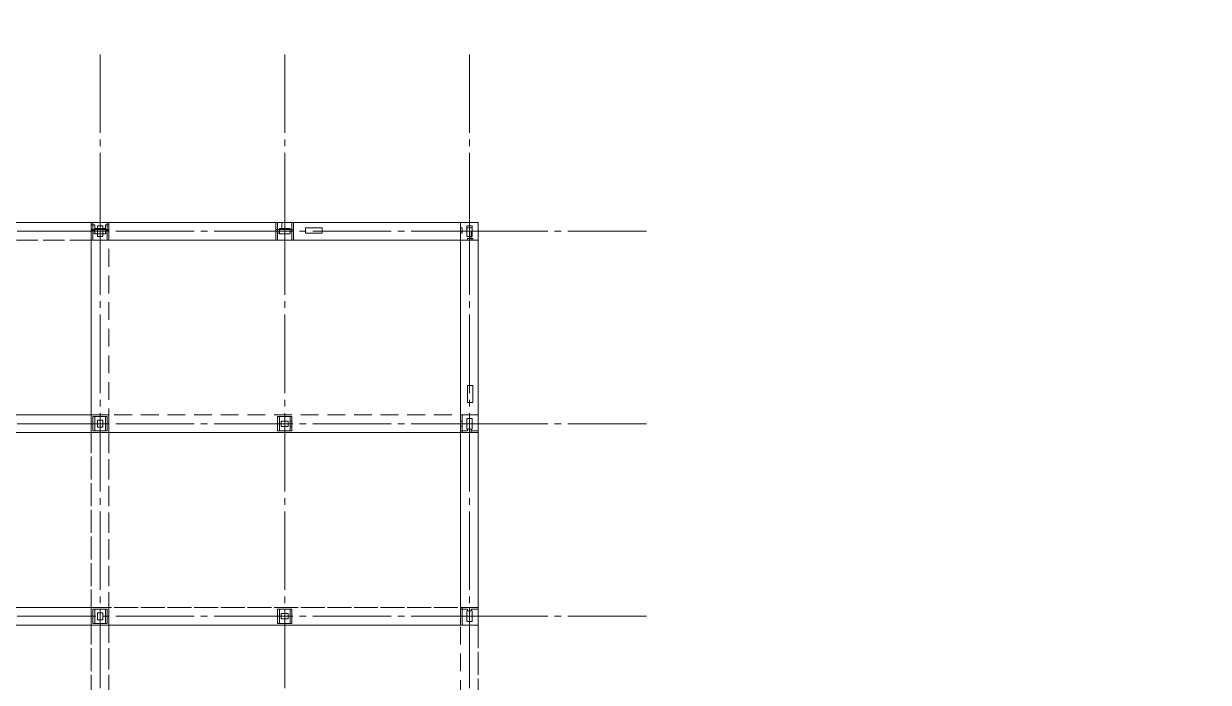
# Model space of a CAD drawing. Header units: millimetres. Extents: x 0 to 10500, y 0 to 297.
# Drawn here: x 1006.1 to 1273, y 148.5 to 297 of the extents above; entities that cross this region are included whole.
import ezdxf

# ---------------------------------------------------------------- set-up
doc = ezdxf.new("R2010")
doc.units = ezdxf.units.MM
for name, pattern in [('K5LT_AXLED', [22.1875, 17.6875, -1.5, 1.5, -1.5]), ('K5LT_DASHED', [6, 4, -2]), ('K5LT_THIN', [0])]:
    doc.linetypes.add(name, pattern=pattern)
doc.layers.add('Системный слой', color=7, linetype='Continuous')

# ---------------------------------------------------------------- blocks, each defined once
blk = doc.blocks.new('U200')
at = {"layer": 'Системный слой', "color": 30, "linetype": 'K5LT_AXLED', "lineweight": 18}
for p, q in [((915.91, 163.4), (1106.51, 163.4)), ((1106.51, 163.4), (1146.51, 163.4))]:
    blk.add_line(p, q, dxfattribs=at)
blk = doc.blocks.new('U201')
at = {"layer": 'Системный слой', "color": 30, "linetype": 'K5LT_AXLED', "lineweight": 18}
for p, q in [((915.91, 206.8), (1106.51, 206.8)), ((1106.51, 206.8), (1146.51, 206.8))]:
    blk.add_line(p, q, dxfattribs=at)
blk = doc.blocks.new('U202')
at = {"layer": 'Системный слой', "color": 30, "linetype": 'K5LT_AXLED', "lineweight": 18}
for p, q in [((915.91, 250.2), (1106.51, 250.2)), ((1106.51, 250.2), (1146.51, 250.2))]:
    blk.add_line(p, q, dxfattribs=at)
blk = doc.blocks.new('U206')
at = {"layer": 'Системный слой', "color": 30, "linetype": 'K5LT_AXLED', "lineweight": 18}
for p, q in [((1023.31, 250.2), (1023.31, 290.2)), ((1023.31, 58.4), (1023.31, 250.2))]:
    blk.add_line(p, q, dxfattribs=at)
blk = doc.blocks.new('U207')
at = {"layer": 'Системный слой', "color": 30, "linetype": 'K5LT_AXLED', "lineweight": 18}
for p, q in [((1064.91, 250.2), (1064.91, 290.2)), ((1064.91, 58.4), (1064.91, 250.2))]:
    blk.add_line(p, q, dxfattribs=at)
blk = doc.blocks.new('U208')
at = {"layer": 'Системный слой', "color": 30, "linetype": 'K5LT_AXLED', "lineweight": 18}
for p, q in [((1106.51, 250.2), (1106.51, 290.2)), ((1106.51, 58.4), (1106.51, 250.2))]:
    blk.add_line(p, q, dxfattribs=at)
blk = doc.blocks.new('U196')
at = {"layer": 'Системный слой'}
for name in ['U206', 'U207', 'U208', 'U202', 'U201', 'U200']:
    blk.add_blockref(name, (0, 0), dxfattribs=at)
blk = doc.blocks.new('U277')
at = {"layer": 'Системный слой', "color": 7, "linetype": 'K5LT_DASHED', "lineweight": 18}
for p, q in [((1104.51, 252.2), (917.91, 252.2)), ((983.71, 252.2), (1021.31, 252.2)), ((1021.31, 248.2), (1021.31, 252.2)), ((1021.31, 252.2), (1025.31, 252.2)), ((1025.31, 252.2), (1021.31, 252.2)), ((1021.31, 208.8), (1021.31, 252.2)), ((1021.31, 252.2), (1021.31, 56.4)), ((1025.31, 252.2), (1025.31, 248.2)), ((1108.51, 252.2), (1025.31, 252.2)), ((1025.31, 252.2), (1025.31, 208.8)), ((1025.31, 252.2), (1025.31, 56.4)), ((1069.59, 251), (1069.59, 249.8)), ((1069.59, 251), (1073.34, 251)), ((1073.34, 249.8), (1073.34, 251)), ((1104.51, 252.2), (1104.51, 248.2)), ((1104.51, 252.2), (1108.51, 252.2)), ((1104.51, 248.2), (1104.51, 252.2)), ((1104.51, 252.2), (1108.51, 252.2)), ((1104.51, 127), (1104.51, 252.2)), ((1107.11, 251), (1105.91, 251)), ((1105.91, 251), (1105.91, 249)), ((1107.11, 251), (1107.11, 249)), ((1108.51, 248.2), (1108.51, 252.2)), ((1108.51, 84.2), (1108.51, 252.2)), ((1108.51, 248.2), (1108.51, 252.2)), ((1104.51, 248.2), (917.91, 248.2)), ((1021.31, 248.2), (983.71, 248.2)), ((1021.31, 248.2), (1025.31, 248.2)), ((1022.11, 250.8), (1022.11, 249.6)), ((1022.11, 250.8), (1024.51, 250.8)), ((1022.11, 249.6), (1024.51, 249.6)), ((1024.51, 249.6), (1024.51, 250.8)), ((1108.51, 248.2), (1025.31, 248.2)), ((1063.71, 250.8), (1063.71, 249.6)), ((1063.71, 250.8), (1066.11, 250.8)), ((1063.71, 249.6), (1066.11, 249.6)), ((1066.11, 249.6), (1066.11, 250.8)), ((1069.59, 249.8), (1073.34, 249.8)), ((1104.51, 248.2), (1108.51, 248.2)), ((1104.51, 208.8), (1104.51, 248.2)), ((1104.51, 248.2), (1108.51, 248.2)), ((1105.91, 249), (1107.11, 249)), ((1108.51, 248.2), (1108.51, 208.8)), ((1107.31, 215.43), (1106.11, 215.43)), ((1106.11, 211.57), (1106.11, 215.43)), ((1107.31, 215.43), (1107.31, 211.57)), ((1107.31, 211.57), (1106.11, 211.57)), ((1108.51, 208.8), (913.91, 208.8)), ((1021.31, 208.8), (983.71, 208.8)), ((1021.31, 204.8), (1021.31, 208.8)), ((1021.31, 208.8), (1025.31, 208.8)), ((1021.31, 204.8), (1021.31, 208.8)), ((1021.31, 208.8), (1025.31, 208.8)), ((1025.31, 204.8), (1025.31, 208.8)), ((1108.51, 208.8), (1025.31, 208.8)), ((1025.31, 204.8), (1025.31, 208.8)), ((1104.51, 208.8), (1108.51, 208.8)), ((1104.51, 204.8), (1104.51, 208.8)), ((1108.51, 204.8), (1108.51, 208.8)), ((1108.51, 204.8), (1108.51, 208.8)), ((1022.71, 206), (1022.71, 207.6)), ((1022.71, 207.6), (1023.91, 207.6)), ((1022.71, 206), (1023.91, 206)), ((1023.91, 207.6), (1023.91, 206)), ((1064.11, 206.2), (1064.11, 207.4)), ((1064.11, 207.4), (1065.71, 207.4)), ((1064.11, 206.2), (1065.71, 206.2)), ((1065.71, 207.4), (1065.71, 206.2)), ((1107.11, 208), (1105.91, 208)), ((1105.91, 208), (1105.91, 205.6)), ((1105.91, 205.6), (1107.11, 205.6)), ((1107.11, 208), (1107.11, 205.6)), ((913.91, 204.8), (1108.51, 204.8)), ((983.71, 204.8), (1021.31, 204.8)), ((1021.31, 204.8), (1025.31, 204.8)), ((1025.31, 204.8), (1021.31, 204.8)), ((1021.31, 165.4), (1021.31, 204.8)), ((1025.31, 204.8), (1108.51, 204.8)), ((1025.31, 204.8), (1025.31, 165.4)), ((1108.51, 204.8), (1104.51, 204.8)), ((1104.51, 165.4), (1104.51, 204.8)), ((1108.51, 204.8), (1108.51, 165.4)), ((913.91, 165.4), (1108.51, 165.4)), ((983.71, 165.4), (1021.31, 165.4)), ((1021.31, 165.4), (1021.31, 161.4)), ((1021.31, 165.4), (1025.31, 165.4)), ((1021.31, 161.4), (1021.31, 165.4)), ((1021.31, 165.4), (1025.31, 165.4)), ((1022.71, 162.6), (1022.71, 164.2)), ((1022.71, 164.2), (1023.91, 164.2)), ((1023.91, 164.2), (1023.91, 162.6)), ((1025.31, 161.4), (1025.31, 165.4)), ((1108.51, 165.4), (1025.31, 165.4)), ((1025.31, 161.4), (1025.31, 165.4)), ((1064.11, 164), (1064.11, 162.8)), ((1064.11, 164), (1065.71, 164)), ((1064.11, 162.8), (1065.71, 162.8)), ((1065.71, 162.8), (1065.71, 164)), ((1108.51, 165.4), (1104.51, 165.4)), ((1104.51, 161.4), (1104.51, 165.4)), ((1107.11, 164.6), (1105.91, 164.6)), ((1105.91, 164.6), (1105.91, 162.2)), ((1107.11, 164.6), (1107.11, 162.2)), ((1108.51, 161.4), (1108.51, 165.4)), ((1108.51, 161.4), (1108.51, 165.4)), ((913.91, 161.4), (1108.51, 161.4)), ((983.71, 161.4), (1021.31, 161.4)), ((1021.31, 161.4), (1025.31, 161.4)), ((1025.31, 161.4), (1021.31, 161.4)), ((1021.31, 127), (1021.31, 161.4)), ((1022.71, 162.6), (1023.91, 162.6)), ((1025.31, 161.4), (1108.51, 161.4)), ((1025.31, 161.4), (1025.31, 127)), ((1108.51, 161.4), (1104.51, 161.4)), ((1104.51, 127), (1104.51, 161.4)), ((1105.91, 162.2), (1107.11, 162.2)), ((1108.51, 161.4), (1108.51, 127))]:
    blk.add_line(p, q, dxfattribs=at)
blk = doc.blocks.new('U278')
at = {"layer": 'Системный слой', "color": 7, "linetype": 'K5LT_THIN', "lineweight": 18}
for p, q in [((1021.31, 251.68), (1021.31, 252.2)), ((1021.71, 252.2), (1021.31, 252.2)), ((1021.31, 252.2), (1021.31, 248.2)), ((1021.31, 252.2), (1025.31, 252.2)), ((1021.31, 252.2), (1024.91, 252.2)), ((1022.11, 251.68), (1021.31, 251.68)), ((1021.31, 251.68), (1021.71, 251.68)), ((1021.71, 251.68), (1021.71, 252.2)), ((1021.71, 250.2), (1021.71, 252.2)), ((1021.71, 252.2), (1024.91, 252.2)), ((1021.71, 250.6), (1021.71, 252.2)), ((1021.71, 251.68), (1022.11, 251.68)), ((1021.71, 251.68), (1021.71, 250.6)), ((1022.11, 250.44), (1022.11, 251.68)), ((1022.11, 251.68), (1022.11, 250.6)), ((1023.91, 251.4), (1022.71, 251.4)), ((1022.71, 249), (1022.71, 251.4)), ((1023.91, 251.4), (1023.91, 249)), ((1024.51, 250.44), (1024.51, 251.68)), ((1024.51, 251.68), (1025.31, 251.68)), ((1024.51, 251.68), (1024.51, 250.6)), ((1024.51, 251.68), (1024.91, 251.68)), ((1024.91, 251.68), (1024.91, 252.2)), ((1024.91, 250.2), (1024.91, 252.2)), ((1024.91, 250.6), (1024.91, 252.2)), ((1025.31, 252.2), (1024.91, 252.2)), ((1024.91, 251.68), (1024.91, 250.6)), ((1024.91, 251.68), (1025.31, 251.68)), ((1025.31, 251.68), (1025.31, 252.2)), ((1025.31, 248.2), (1025.31, 252.2)), ((1062.91, 250.6), (1062.91, 252.2)), ((1062.91, 250.2), (1062.91, 252.2)), ((1066.91, 252.2), (1062.91, 252.2)), ((1063.31, 252.2), (1062.91, 252.2)), ((1062.91, 252.2), (1062.91, 248.2)), ((1062.91, 252.2), (1064.23, 252.2)), ((1063.31, 250.6), (1063.31, 252.2)), ((1063.31, 250.2), (1063.31, 252.2)), ((1066.91, 252.2), (1063.31, 252.2)), ((1063.31, 252.2), (1066.51, 252.2)), ((1064.23, 250.6), (1064.23, 252.2)), ((1066.51, 250.2), (1066.51, 252.2)), ((1066.91, 250.6), (1066.91, 252.2)), ((1066.91, 250.2), (1066.91, 252.2)), ((1066.91, 248.2), (1066.91, 252.2)), ((1108.51, 252.2), (1104.51, 252.2)), ((1104.51, 252.2), (1104.51, 250.2)), ((1104.51, 252.2), (1104.51, 248.2)), ((1104.51, 251), (1104.91, 251)), ((1104.51, 251), (1104.51, 249.8)), ((1104.91, 251), (1104.91, 249.8)), ((1105.91, 249), (1105.91, 251.4)), ((1105.91, 251.4), (1107.11, 251.4)), ((1105.91, 249), (1105.91, 251)), ((1105.91, 251), (1107.11, 251)), ((1107.11, 249), (1107.11, 251.4)), ((1107.11, 249), (1107.11, 251)), ((1108.51, 252.2), (1108.51, 248.2)), ((1021.31, 250.44), (1021.31, 250.6)), ((1021.31, 250.6), (1022.11, 250.6)), ((1022.11, 250.44), (1021.31, 250.44)), ((1021.31, 250.44), (1021.31, 250.2)), ((1021.31, 250.44), (1021.31, 248.2)), ((1021.71, 250.2), (1021.31, 250.2)), ((1021.31, 250.2), (1021.31, 248.2)), ((1021.31, 250.2), (1025.31, 250.2)), ((1021.71, 248.2), (1021.31, 248.2)), ((1021.31, 248.2), (1025.31, 248.2)), ((1022.11, 250.6), (1021.71, 250.6)), ((1024.91, 250.2), (1021.71, 250.2)), ((1021.71, 250.2), (1021.71, 248.2)), ((1021.71, 248.2), (1021.71, 249.8)), ((1021.71, 249.8), (1022.11, 249.8)), ((1022.11, 250.8), (1024.51, 250.8)), ((1022.11, 250.8), (1022.11, 249.6)), ((1022.11, 250.44), (1022.11, 250.6)), ((1022.11, 250.6), (1024.91, 250.6)), ((1022.11, 250.6), (1022.11, 249.8)), ((1022.11, 250.6), (1024.51, 250.6)), ((1022.11, 250.44), (1022.11, 249.8)), ((1022.11, 249.6), (1024.51, 249.6)), ((1023.91, 249), (1022.71, 249)), ((1024.51, 249.6), (1024.51, 250.8)), ((1024.51, 250.44), (1024.51, 250.6)), ((1024.51, 250.6), (1024.91, 250.6)), ((1024.51, 249.8), (1024.51, 250.6)), ((1024.51, 250.6), (1025.31, 250.6)), ((1025.31, 250.44), (1024.51, 250.44)), ((1024.51, 250.44), (1024.51, 249.8)), ((1024.91, 249.8), (1024.51, 249.8)), ((1025.31, 250.6), (1024.91, 250.6)), ((1025.31, 250.2), (1024.91, 250.2)), ((1024.91, 250.2), (1024.91, 248.2)), ((1024.91, 249.8), (1024.91, 248.2)), ((1024.91, 248.2), (1025.31, 248.2)), ((1025.31, 250.44), (1025.31, 250.6)), ((1025.31, 250.2), (1025.31, 250.6)), ((1025.31, 250.44), (1025.31, 248.2)), ((1025.31, 250.44), (1025.31, 250.2)), ((1025.31, 250.2), (1025.31, 248.2)), ((1063.31, 250.6), (1062.91, 250.6)), ((1062.91, 250.6), (1062.91, 250.2)), ((1062.91, 250.6), (1062.91, 248.2)), ((1062.91, 250.6), (1064.23, 250.6)), ((1062.91, 250.6), (1066.91, 250.6)), ((1063.31, 250.2), (1062.91, 250.2)), ((1062.91, 250.2), (1062.91, 248.2)), ((1062.91, 250.2), (1066.91, 250.2)), ((1066.91, 248.2), (1062.91, 248.2)), ((1063.31, 248.2), (1062.91, 248.2)), ((1063.31, 250.6), (1063.71, 250.6)), ((1066.51, 250.2), (1063.31, 250.2)), ((1063.31, 250.2), (1063.31, 248.2)), ((1063.31, 248.2), (1063.31, 249.8)), ((1063.31, 249.8), (1063.71, 249.8)), ((1063.71, 250.8), (1066.11, 250.8)), ((1063.71, 250.8), (1063.71, 249.6)), ((1063.71, 250.6), (1063.71, 249.8)), ((1063.71, 249.6), (1066.11, 249.6)), ((1066.11, 250.8), (1066.11, 249.6)), ((1066.91, 250.2), (1066.51, 250.2)), ((1066.51, 250.2), (1066.51, 248.2)), ((1066.91, 248.2), (1066.51, 248.2)), ((1066.91, 250.6), (1066.91, 248.2)), ((1066.91, 250.2), (1066.91, 248.2)), ((1104.51, 250.2), (1106.91, 250.2)), ((1104.91, 249.8), (1104.51, 249.8)), ((1108.51, 248.2), (1104.51, 248.2)), ((1107.11, 249), (1105.91, 249)), ((1106.11, 248.2), (1106.11, 248.6)), ((1106.11, 248.6), (1107.31, 248.6)), ((1106.11, 248.2), (1107.31, 248.2)), ((1106.91, 250.2), (1106.91, 248.2)), ((1108.51, 248.2), (1106.91, 248.2)), ((1107.31, 248.2), (1107.31, 248.6)), ((1021.71, 205.2), (1021.71, 208.4)), ((1021.71, 208.4), (1021.71, 206.8)), ((1021.71, 208.4), (1022.11, 208.4)), ((1024.91, 208.4), (1021.71, 208.4)), ((1022.11, 205.2), (1022.11, 208.4)), ((1022.11, 206.8), (1022.11, 208.4)), ((1024.51, 208.4), (1022.11, 208.4)), ((1024.51, 205.2), (1024.51, 208.4)), ((1024.51, 206.8), (1024.51, 208.4)), ((1024.91, 208.4), (1024.51, 208.4)), ((1024.91, 205.2), (1024.91, 208.4)), ((1024.91, 208.4), (1024.91, 206.8)), ((1063.31, 208.4), (1063.31, 206.8)), ((1063.31, 208.4), (1063.71, 208.4)), ((1063.31, 205.2), (1063.31, 208.4)), ((1063.31, 208.4), (1066.51, 208.4)), ((1066.11, 208.4), (1063.71, 208.4)), ((1063.71, 206.8), (1063.71, 208.4)), ((1063.71, 205.2), (1063.71, 208.4)), ((1066.11, 206.8), (1066.11, 208.4)), ((1066.11, 208.4), (1066.51, 208.4)), ((1066.11, 208.4), (1066.11, 205.2)), ((1066.51, 208.4), (1066.51, 206.8)), ((1066.51, 205.2), (1066.51, 208.4)), ((1104.51, 204.8), (1104.51, 208.8)), ((1104.51, 208.8), (1104.91, 208.8)), ((1104.51, 208.8), (1108.51, 208.8)), ((1104.91, 204.8), (1104.91, 208.8)), ((1106.51, 204.8), (1106.51, 208.8)), ((1106.51, 208.8), (1108.51, 208.8)), ((1108.51, 208.8), (1108.51, 204.8)), ((1108.51, 205.2), (1108.51, 208.8)), ((1021.71, 205.2), (1021.71, 206.8)), ((1022.11, 206.8), (1021.71, 206.8)), ((1024.91, 206.8), (1021.71, 206.8)), ((1022.11, 205.2), (1022.11, 206.8)), ((1022.11, 206.8), (1024.51, 206.8)), ((1022.71, 206), (1022.71, 207.6)), ((1023.91, 207.6), (1022.71, 207.6)), ((1022.71, 206), (1023.91, 206)), ((1023.91, 206), (1023.91, 207.6)), ((1024.51, 205.2), (1024.51, 206.8)), ((1024.51, 206.8), (1024.91, 206.8)), ((1024.91, 205.2), (1024.91, 206.8)), ((1063.31, 206.8), (1063.71, 206.8)), ((1063.31, 205.2), (1063.31, 206.8)), ((1063.31, 206.8), (1066.51, 206.8)), ((1066.11, 206.8), (1063.71, 206.8)), ((1063.71, 206.8), (1063.71, 205.2)), ((1065.71, 207.4), (1064.11, 207.4)), ((1064.11, 207.4), (1064.11, 206.2)), ((1064.11, 206.2), (1065.71, 206.2)), ((1065.71, 207.4), (1065.71, 206.2)), ((1066.51, 207.4), (1066.11, 207.4)), ((1066.11, 207.4), (1066.11, 206.2)), ((1066.11, 205.2), (1066.11, 206.8)), ((1066.11, 206.8), (1066.51, 206.8)), ((1066.11, 206.2), (1066.51, 206.2)), ((1066.51, 207.4), (1066.51, 206.2)), ((1066.51, 205.2), (1066.51, 206.8)), ((1104.91, 207.4), (1104.51, 207.4)), ((1104.51, 207.4), (1104.51, 206.2)), ((1104.51, 206.2), (1104.91, 206.2)), ((1104.91, 207.4), (1104.91, 206.2)), ((1105.91, 205.6), (1105.91, 208)), ((1107.11, 208), (1105.91, 208)), ((1105.91, 205.6), (1107.11, 205.6)), ((1106.91, 205.6), (1106.11, 205.6)), ((1106.11, 205.2), (1106.11, 205.6)), ((1106.91, 205.2), (1106.91, 205.6)), ((1107.11, 205.6), (1107.11, 208)), ((1021.71, 205.2), (1024.91, 205.2)), ((1022.11, 205.2), (1024.51, 205.2)), ((1063.31, 205.2), (1066.51, 205.2)), ((1066.11, 205.2), (1063.71, 205.2)), ((1104.51, 204.8), (1104.51, 205.2)), ((1104.51, 205.2), (1106.11, 205.2)), ((1106.91, 204.8), (1104.51, 204.8)), ((1104.51, 204.8), (1108.51, 204.8)), ((1104.51, 204.8), (1104.91, 204.8)), ((1106.91, 204.8), (1106.51, 204.8)), ((1106.51, 204.8), (1108.51, 204.8)), ((1106.91, 205.2), (1106.91, 204.8)), ((1106.91, 205.2), (1108.51, 205.2)), ((1108.51, 205.2), (1108.51, 204.8)), ((1022.11, 165), (1021.71, 165)), ((1021.71, 165), (1024.91, 165)), ((1021.71, 165), (1021.71, 161.8)), ((1022.11, 165), (1022.11, 161.8)), ((1023.91, 164.2), (1022.71, 164.2)), ((1022.71, 164.2), (1022.71, 162.6)), ((1023.91, 162.6), (1023.91, 164.2)), ((1024.51, 165), (1024.51, 161.8)), ((1024.51, 165), (1024.91, 165)), ((1024.91, 161.8), (1024.91, 165)), ((1063.71, 165), (1063.31, 165)), ((1063.31, 165), (1063.31, 161.8)), ((1063.31, 165), (1066.51, 165)), ((1063.71, 161.8), (1063.71, 165)), ((1066.11, 165), (1063.71, 165)), ((1065.71, 164), (1064.11, 164)), ((1064.11, 164), (1064.11, 162.8)), ((1064.11, 162.8), (1065.71, 162.8)), ((1065.71, 164), (1065.71, 162.8)), ((1066.11, 165), (1066.11, 161.8)), ((1066.11, 165), (1066.51, 165)), ((1066.51, 165), (1066.51, 161.8)), ((1104.51, 161.4), (1104.51, 165.4)), ((1104.51, 165.4), (1108.51, 165.4)), ((1104.91, 165.4), (1104.51, 165.4)), ((1104.51, 165.4), (1104.51, 165)), ((1104.51, 165), (1106.11, 165)), ((1104.91, 165.4), (1104.91, 161.4)), ((1107.11, 164.6), (1105.91, 164.6)), ((1105.91, 164.6), (1105.91, 162.2)), ((1106.11, 164.6), (1106.11, 165)), ((1106.91, 164.6), (1106.11, 164.6)), ((1108.51, 165.4), (1106.51, 165.4)), ((1106.51, 165.4), (1106.51, 161.4)), ((1108.51, 165), (1106.91, 165)), ((1106.91, 164.6), (1106.91, 165)), ((1107.11, 164.6), (1107.11, 162.2)), ((1108.51, 161.4), (1108.51, 165.4)), ((1108.51, 165), (1108.51, 165.4)), ((1022.11, 161.8), (1021.71, 161.8)), ((1021.71, 161.8), (1024.91, 161.8)), ((1023.91, 162.6), (1022.71, 162.6)), ((1024.51, 161.8), (1024.91, 161.8)), ((1063.71, 161.8), (1063.31, 161.8)), ((1066.51, 161.8), (1063.31, 161.8)), ((1066.11, 161.8), (1063.71, 161.8)), ((1066.11, 161.8), (1066.51, 161.8)), ((1104.51, 161.4), (1108.51, 161.4)), ((1104.91, 161.4), (1104.51, 161.4)), ((1107.11, 162.2), (1105.91, 162.2)), ((1108.51, 161.4), (1106.51, 161.4))]:
    blk.add_line(p, q, dxfattribs=at)

msp = doc.modelspace()

# ---------------------------------------------------------------- block references
at = {"layer": 'Системный слой'}
for name in ['U196', 'U278', 'U277']:
    msp.add_blockref(name, (0, 0), dxfattribs=at)

doc.saveas('drawing.dxf')
